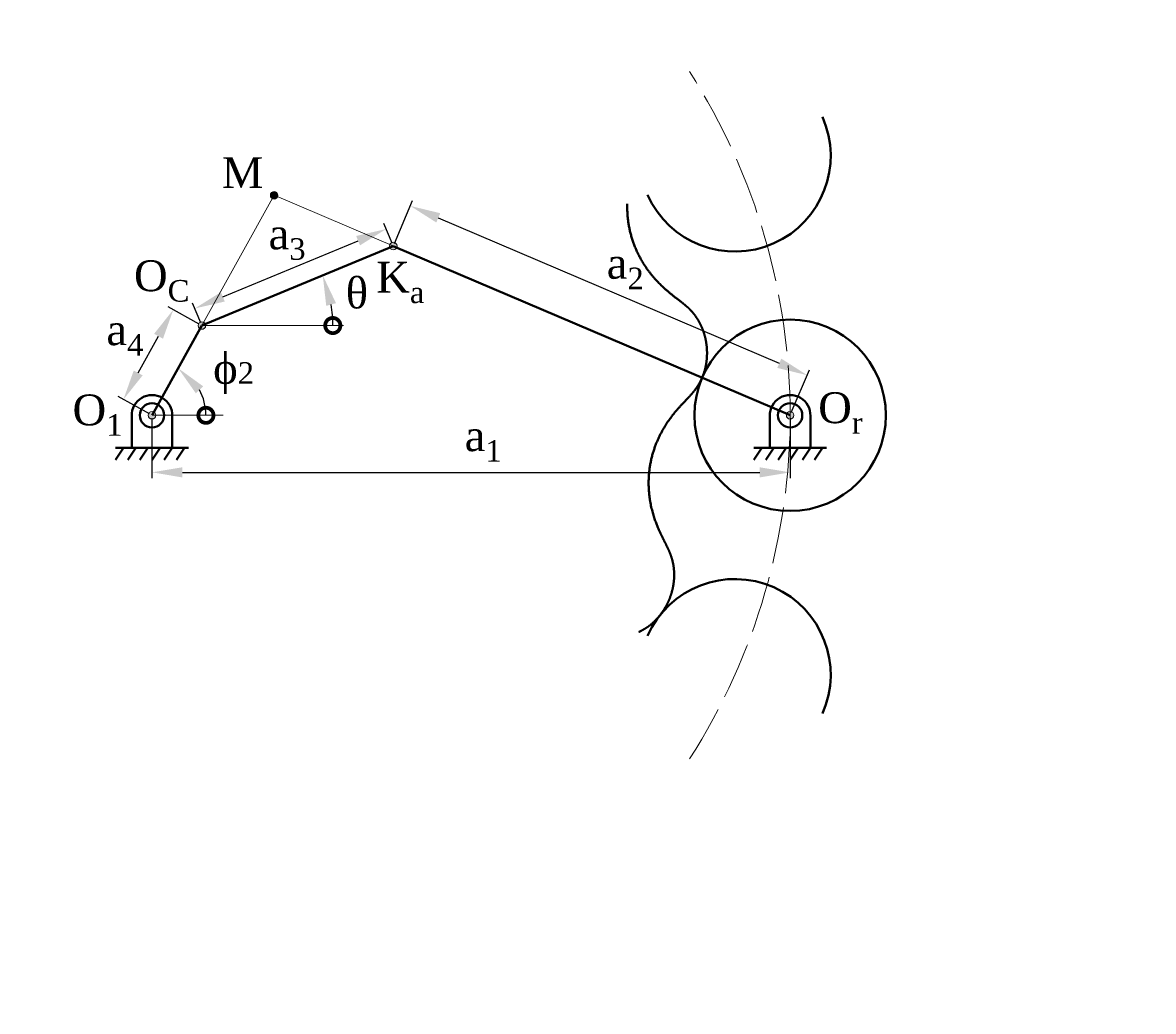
# Model space of a CAD drawing. Header units: millimetres. Extents: x -627 to 1823, y -1195 to 1759.
# Drawn here: x -106.7 to 131.5, y -224.9 to -16.5 of the extents above; entities that cross this region are included whole.
import ezdxf

# ---------------------------------------------------------------- set-up
doc = ezdxf.new("R2010")
doc.units = ezdxf.units.MM
doc.linetypes.add('ACAD_ISO02W100', pattern=[15, 12, -3])
doc.layers.add('DIM', color=7, linetype='Continuous', lineweight=20)
doc.layers.add('PROFILE', color=7, linetype='Continuous', lineweight=50)
doc.styles.get("Standard").update_dxf_attribs({"font": 'arial.ttf'})
doc.styles.add('可註解', font='arial.ttf')
doc.dimstyles.new('凸輪專題用', dxfattribs={"dimtxt": 2.5, "dimasz": 8, "dimexe": 1.25, "dimexo": 0.625, "dimtad": 1, "dimtxsty": 'Standard', "dimcen": 0, "dimadec": 0, "dimazin": 0, "dimtfac": 1, "dimtmove": 0, "dimatfit": 3, "dimfxl": 1, "dimarcsym": 0})

# ---------------------------------------------------------------- blocks, each defined once
blk = doc.blocks.new('_DotSmall')
at = {"color": 0, "linetype": 'ByBlock', "const_width": 0.5}
blk.add_lwpolyline([(-0.0625, 0, 1), (0.0625, 0, 1)], format="xyb", close=True, dxfattribs=at)
blk = doc.blocks.new('*D29')
at = {"layer": 'Defpoints', "color": 0, "transparency": 16777216}
for p in [(86.68, 418.82), (86.68, 418.82), (96.77, 417.93), (99.21, 418.82), (121.61, 409.4)]:
    blk.add_point(p, dxfattribs=at)
at = {"layer": 'DIM', "color": 0, "lineweight": -2, "transparency": 16777216}
for start, end in [(0, 22.7794), (344.9147, 0), (299.3559, 322.1353)]:
    blk.add_arc((86.68, 418.82), 10.13, start, end, dxfattribs=at)
at = {"layer": 'DIM', "color": 0, "transparency": 16777216}
blk.add_solid([(94.08, 412.9), (95.28, 412.3), (96.46, 416.18)], dxfattribs=at)
at = {"layer": 'DIM', "color": 0, "lineweight": -2, "transparency": 16777216, "xscale": 4, "yscale": 4, "zscale": 4, "rotation": 270}
blk.add_blockref('_DotSmall', (96.81, 418.82), dxfattribs=at)
blk = doc.blocks.new('*D42')
at = {"layer": 'Defpoints', "color": 0, "transparency": 16777216}
for p in [(-285.69, -96.96), (-295.19, -112.41), (-317.58, -123.62), (-317.58, -123.62), (-189.58, -123.62)]:
    blk.add_point(p, dxfattribs=at)
at = {"layer": 'DIM', "color": 0, "lineweight": -2, "transparency": 16777216}
blk.add_arc((-317.58, -123.62), 25.04, 0, 25.2136, dxfattribs=at)
at = {"layer": 'DIM', "color": 0, "transparency": 16777216}
blk.add_solid([(-295.82, -113.53), (-294.03, -112.38), (-298.37, -107.56)], dxfattribs=at)
at = {"layer": 'DIM', "color": 0, "lineweight": -2, "transparency": 16777216, "xscale": 6.4, "yscale": 6.4, "zscale": 6.4, "rotation": 270}
blk.add_blockref('_DotSmall', (-292.54, -123.62), dxfattribs=at)
blk = doc.blocks.new('*D65')
at = {"layer": 'Defpoints', "color": 0, "transparency": 16777216}
for p in [(-79.45, -99.29), (54.95, -99.29), (54.95, -111.31)]:
    blk.add_point(p, dxfattribs=at)
at = {"layer": 'DIM', "color": 0, "lineweight": -2, "transparency": 16777216}
for p, q in [((-79.45, -99.91), (-79.45, -112.56)), ((54.95, -99.91), (54.95, -112.56)), ((-73.05, -111.31), (48.55, -111.31))]:
    blk.add_line(p, q, dxfattribs=at)
at = {"layer": 'DIM', "color": 0, "transparency": 16777216}
for points in [[(-73.05, -110.24), (-73.05, -112.38), (-79.45, -111.31)], [(48.55, -110.24), (48.55, -112.38), (54.95, -111.31)]]:
    blk.add_solid(points, dxfattribs=at)
at = {"layer": 'DIM', "color": 0, "transparency": 16777216, "insert": (-12.25, -109.44), "char_height": 2.5, "width": 3.1075, "attachment_point": 5}
blk.add_mtext('{\\fTimes New Roman|b0|i0|c0|p18; }', dxfattribs=at)
blk = doc.blocks.new('*D68')
at = {"layer": 'Defpoints', "color": 0, "transparency": 16777216}
for p in [(-68.95, -80.37), (-70.83, -91.89), (-79.45, -99.29), (-79.45, -99.29), (-64.43, -99.29)]:
    blk.add_point(p, dxfattribs=at)
at = {"layer": 'DIM', "color": 0, "lineweight": -2, "transparency": 16777216}
blk.add_arc((-79.45, -99.29), 11.35, 0, 28.2337, dxfattribs=at)
at = {"layer": 'DIM', "color": 0, "transparency": 16777216}
blk.add_solid([(-70.2, -94.67), (-68.68, -93.17), (-73.94, -89.36)], dxfattribs=at)
at = {"layer": 'DIM', "color": 0, "lineweight": -2, "transparency": 16777216, "xscale": 6.4, "yscale": 6.4, "zscale": 6.4, "rotation": 270.0000000000001}
blk.add_blockref('_DotSmall', (-68.09, -99.29), dxfattribs=at)
blk = doc.blocks.new('*D90')
at = {"layer": 'Defpoints', "color": 0, "transparency": 16777216}
for p in [(-57.89, 123.9), (-75.16, 104.56), (-89.78, 97.24), (-89.78, 97.24), (38.22, 97.24)]:
    blk.add_point(p, dxfattribs=at)
at = {"layer": 'DIM', "color": 0, "lineweight": -2, "transparency": 16777216}
blk.add_arc((-89.78, 97.24), 16.35, 360, 17.3291, dxfattribs=at)
at = {"layer": 'DIM', "color": 0, "transparency": 16777216}
blk.add_solid([(-75.11, 101.6), (-73.23, 102.62), (-77.24, 107.73)], dxfattribs=at)
at = {"layer": 'DIM', "color": 0, "lineweight": -2, "transparency": 16777216, "xscale": 6.4, "yscale": 6.4, "zscale": 6.4, "rotation": 269.9999999999999}
blk.add_blockref('_DotSmall', (-73.43, 97.24), dxfattribs=at)
blk = doc.blocks.new('*D96')
at = {"layer": 'Defpoints', "color": 0, "transparency": 16777216}
for p in [(-65.55, -318.74), (-54.87, -324.1), (-78.01, -329.81), (-78.01, -329.81), (-50.62, -329.81)]:
    blk.add_point(p, dxfattribs=at)
at = {"layer": 'DIM', "color": 0, "lineweight": -2, "transparency": 16777216}
blk.add_line((-65.08, -318.32), (-59.26, -313.15), dxfattribs=at)
blk.add_arc((-78.01, -329.81), 23.83, 360, 26.1821, dxfattribs=at)
at = {"layer": 'DIM', "color": 0, "transparency": 16777216}
blk.add_solid([(-57.51, -319.89), (-55.74, -318.7), (-60.19, -313.98)], dxfattribs=at)
at = {"layer": 'DIM', "color": 0, "lineweight": -2, "transparency": 16777216, "xscale": 6.4, "yscale": 6.4, "zscale": 6.4, "rotation": 269.9999999999999}
blk.add_blockref('_DotSmall', (-54.18, -329.81), dxfattribs=at)
blk = doc.blocks.new('*D111')
at = {"layer": 'Defpoints', "color": 0, "transparency": 16777216}
for p in [(94.75, -292.76), (-78.01, -329.81), (-78.01, -329.81), (-64.29, -328.84), (-50.62, -329.81)]:
    blk.add_point(p, dxfattribs=at)
at = {"layer": 'DIM', "color": 0, "lineweight": -2, "transparency": 16777216}
for start, end in [(39.0115, 65.9197), (360, 12.1034), (333.0919, 360)]:
    blk.add_arc((-78.01, -329.81), 13.75, start, end, dxfattribs=at)
at = {"layer": 'DIM', "color": 0, "transparency": 16777216}
blk.add_solid([(-66.36, -320.69), (-68.28, -321.61), (-64.56, -326.93)], dxfattribs=at)
at = {"layer": 'DIM', "color": 0, "lineweight": -2, "transparency": 16777216, "xscale": 6.4, "yscale": 6.4, "zscale": 6.4, "rotation": 89.99999999999997}
blk.add_blockref('_DotSmall', (-64.26, -329.81), dxfattribs=at)
blk = doc.blocks.new('*D132')
at = {"layer": 'Defpoints', "color": 0, "transparency": 16777216}
for p in [(549.04, -148.42), (596.41, -185.47), (492.84, -195.41), (620.84, -195.41), (620.84, -195.41)]:
    blk.add_point(p, dxfattribs=at)
at = {"layer": 'DIM', "color": 0, "lineweight": -2, "transparency": 16777216}
blk.add_arc((620.84, -195.41), 26.37, 155.4977, 180, dxfattribs=at)
at = {"layer": 'DIM', "color": 0, "transparency": 16777216}
blk.add_solid([(596.26, -184.15), (597.43, -184.8), (598.78, -180.97)], dxfattribs=at)
at = {"layer": 'DIM', "color": 0, "lineweight": -2, "transparency": 16777216, "xscale": 4, "yscale": 4, "zscale": 4, "rotation": 270}
blk.add_blockref('_DotSmall', (594.47, -195.41), dxfattribs=at)
blk = doc.blocks.new('*D133')
at = {"layer": 'Defpoints', "color": 0, "transparency": 16777216}
for p in [(524.73, -168.75), (524.73, -168.75), (548.73, -168.75), (546.84, -170.69), (580.6, -183.81)]:
    blk.add_point(p, dxfattribs=at)
at = {"layer": 'PROFILE', "color": 0, "lineweight": -2, "transparency": 16777216}
blk.add_arc((524.73, -168.75), 22.2, 355.2537, 360, dxfattribs=at)
at = {"layer": 'PROFILE', "color": 0, "transparency": 16777216}
blk.add_solid([(547.5, -170.7), (546.19, -170.47), (546.16, -174.53)], dxfattribs=at)
at = {"layer": 'PROFILE', "color": 0, "lineweight": -2, "transparency": 16777216, "xscale": 4, "yscale": 4, "zscale": 4, "rotation": 89.99999999999993}
blk.add_blockref('_DotSmall', (546.92, -168.75), dxfattribs=at)
blk = doc.blocks.new('*D159')
at = {"layer": 'Defpoints', "color": 0, "transparency": 16777216}
for p in [(-285.69, -96.96), (-295.19, -112.41), (-317.58, -123.62), (-317.58, -123.62), (-189.58, -123.62)]:
    blk.add_point(p, dxfattribs=at)
at = {"layer": 'DIM', "color": 0, "lineweight": -2, "transparency": 16777216}
blk.add_arc((-317.58, -123.62), 25.04, 0, 25.2136, dxfattribs=at)
at = {"layer": 'DIM', "color": 0, "transparency": 16777216}
blk.add_solid([(-295.82, -113.53), (-294.03, -112.38), (-298.37, -107.56)], dxfattribs=at)
at = {"layer": 'DIM', "color": 0, "lineweight": -2, "transparency": 16777216, "xscale": 6.4, "yscale": 6.4, "zscale": 6.4, "rotation": 270}
blk.add_blockref('_DotSmall', (-292.54, -123.62), dxfattribs=at)
blk = doc.blocks.new('*D192')
at = {"layer": 'Defpoints', "color": 0, "transparency": 16777216}
for p in [(-28.64, -63.62), (-42.31, -73.21), (-68.95, -80.37), (-68.95, -80.37), (-39.09, -80.37)]:
    blk.add_point(p, dxfattribs=at)
at = {"layer": 'DIM', "color": 0, "lineweight": -2, "transparency": 16777216}
blk.add_arc((-68.95, -80.37), 27.58, 360, 9.2356, dxfattribs=at)
at = {"layer": 'DIM', "color": 0, "transparency": 16777216}
blk.add_solid([(-42.75, -76.23), (-40.7, -75.65), (-43.48, -69.79)], dxfattribs=at)
at = {"layer": 'DIM', "color": 0, "lineweight": -2, "transparency": 16777216, "xscale": 6.4, "yscale": 6.4, "zscale": 6.4, "rotation": 269.9999999999999}
blk.add_blockref('_DotSmall', (-41.37, -80.37), dxfattribs=at)
blk = doc.blocks.new('*D193')
at = {"layer": 'Defpoints', "color": 0, "transparency": 16777216}
for p in [(-74.96, -77.03), (-68.95, -80.37), (-79.45, -99.29)]:
    blk.add_point(p, dxfattribs=at)
at = {"layer": 'DIM', "color": 0, "lineweight": -2, "transparency": 16777216}
for p, q in [((-69.49, -80.07), (-76.06, -76.43)), ((-82.35, -90.35), (-78.07, -82.63)), ((-79.99, -98.98), (-86.55, -95.34))]:
    blk.add_line(p, q, dxfattribs=at)
at = {"layer": 'DIM', "color": 0, "transparency": 16777216}
for points in [[(-79, -82.11), (-77.13, -83.15), (-74.96, -77.03)], [(-83.29, -89.84), (-81.42, -90.87), (-85.46, -95.95)]]:
    blk.add_solid(points, dxfattribs=at)
blk = doc.blocks.new('*D194')
at = {"layer": 'Defpoints', "color": 0, "transparency": 16777216}
for p in [(-30.13, -60.03), (-28.64, -63.62), (-68.95, -80.37)]:
    blk.add_point(p, dxfattribs=at)
at = {"layer": 'DIM', "color": 0, "lineweight": -2, "transparency": 16777216}
for p, q in [((-28.88, -63.04), (-30.61, -58.88)), ((-64.53, -74.33), (-36.04, -62.49)), ((-69.19, -79.79), (-70.92, -75.63))]:
    blk.add_line(p, q, dxfattribs=at)
at = {"layer": 'DIM', "color": 0, "transparency": 16777216}
for points in [[(-36.45, -61.5), (-35.63, -63.47), (-30.13, -60.03)], [(-64.94, -73.34), (-64.12, -75.31), (-70.44, -76.78)]]:
    blk.add_solid(points, dxfattribs=at)
blk = doc.blocks.new('*D195')
at = {"layer": 'Defpoints', "color": 0, "transparency": 16777216}
for p in [(-28.64, -63.62), (58.56, -90.84), (54.95, -99.29)]:
    blk.add_point(p, dxfattribs=at)
at = {"layer": 'DIM', "color": 0, "lineweight": -2, "transparency": 16777216}
for p, q in [((-28.4, -63.05), (-24.55, -54.02)), ((-19.15, -57.68), (52.67, -88.33)), ((55.2, -98.71), (59.05, -89.69))]:
    blk.add_line(p, q, dxfattribs=at)
at = {"layer": 'DIM', "color": 0, "transparency": 16777216}
for points in [[(-18.73, -56.7), (-19.57, -58.66), (-25.04, -55.17)], [(53.09, -87.34), (52.25, -89.31), (58.56, -90.84)]]:
    blk.add_solid(points, dxfattribs=at)
blk = doc.blocks.new('*D198')
at = {"layer": 'Defpoints', "color": 0, "transparency": 16777216}
for p in [(40.03, -292.12), (-14.15, -309.74), (-58.88, -312.82), (-58.88, -312.82), (-11.22, -312.82)]:
    blk.add_point(p, dxfattribs=at)
at = {"layer": 'DIM', "color": 0, "lineweight": -2, "transparency": 16777216}
blk.add_arc((-58.88, -312.82), 44.83, 0, 3.6337, dxfattribs=at)
at = {"layer": 'DIM', "color": 0, "transparency": 16777216}
blk.add_solid([(-15.19, -310.12), (-13.08, -309.83), (-15, -303.63)], dxfattribs=at)
at = {"layer": 'DIM', "color": 0, "lineweight": -2, "transparency": 16777216, "xscale": 6.4, "yscale": 6.4, "zscale": 6.4, "rotation": 270.0000000000001}
blk.add_blockref('_DotSmall', (-14.04, -312.82), dxfattribs=at)

msp = doc.modelspace()

# ---------------------------------------------------------------- hatches: boundary and pattern name
at = {"layer": 'DIM'}
h = msp.add_hatch(color=256, dxfattribs=at)
h.dxf.hatch_style = 1
h.paths.add_polyline_path([(-54.519, -52.922, 0.3021948), (-54.028, -53.66), (-53.719, -52.922), (-52.983, -53.236, 0.1011605), (-52.919, -52.922, 1)])
h.paths.add_polyline_path([(-52.983, -53.236), (-53.719, -52.922), (-54.028, -53.66, 0.4123548)])
at = {"layer": 'PROFILE'}
h = msp.add_hatch(color=256, dxfattribs=at)
h.dxf.hatch_style = 1
h.paths.add_polyline_path([(-78.646, -99.288), (-79.446, -99.288), (-79.058, -98.588, 0.5716922), (-80.246, -99.288, 1)])
h.paths.add_polyline_path([(-79.058, -98.588), (-79.446, -99.288), (-78.646, -99.288, 0.2725138)], flags=17)
h.paths.add_polyline_path([(-68.56, -79.669, 0.5716922), (-69.748, -80.369, 0.2725138), (-69.336, -81.068), (-68.948, -80.369)])
h.paths.add_polyline_path([(-68.148, -80.369), (-68.948, -80.369), (-69.336, -81.068, 0.5716922)])
h.paths.add_polyline_path([(-68.209, -80.062), (-68.948, -80.369), (-68.148, -80.369, 0.0987651)])
h.paths.add_polyline_path([(-68.56, -79.669), (-68.948, -80.369), (-68.209, -80.062, 0.1691949)])
h.paths.add_polyline_path([(-29.377, -63.308), (-27.905, -63.936, 0.1011605), (-27.841, -63.622, 0.8162656)])
h.paths.add_polyline_path([(-29.377, -63.308, 0.1011605), (-29.441, -63.622, 0.0987651), (-29.38, -63.929), (-28.641, -63.622)])
h.paths.add_polyline_path([(-28.641, -63.622), (-29.38, -63.929, 0.6639721), (-27.905, -63.936)])
h.paths.add_polyline_path([(54.954, -99.288), (54.218, -98.974, 0.1011605), (54.154, -99.288, 0.4133421), (54.951, -100.088, 0.0014881)])
h.paths.add_polyline_path([(54.951, -98.488, -0.0029762), (54.951, -100.088, 0.4150855), (55.754, -99.288, 0.4150855)])
h.paths.add_polyline_path([(54.951, -98.488, 0.299652), (54.218, -98.974), (54.954, -99.288, 0.0014881)])

# ---------------------------------------------------------------- linework, layer by layer
at = {"layer": 'DIM'}
for p, q in [((-68.948, -80.369), (-53.719, -52.922)), ((-27.905, -63.936), (-53.719, -52.922)), ((-68.948, -80.369), (-39.092, -80.369)), ((54.954, -99.288), (36.411, -91.377)), ((-79.446, -99.288), (-64.431, -99.288))]:
    msp.add_line(p, q, dxfattribs=at)
for centre in [(-53.719, -52.922), (-28.641, -63.622), (-68.948, -80.369), (-79.446, -99.288), (54.954, -99.288)]:
    msp.add_circle(centre, 0.8, dxfattribs=at)
at = {"layer": 'DIM', "linetype": 'ACAD_ISO02W100'}
msp.add_arc((-79.446, -99.288), 134.4, 327.39756, 32.60244, dxfattribs=at)
at = {"layer": 'PROFILE'}
for p, q in [((-68.948, -80.369), (-28.641, -63.622)), ((54.954, -99.288), (-28.641, -63.622)), ((-79.446, -99.288), (-68.948, -80.369)), ((-83.713, -99.288), (-83.713, -106.115)), ((-75.179, -106.115), (-75.179, -99.288)), ((50.687, -99.288), (50.687, -106.115)), ((59.221, -106.115), (59.221, -99.288)), ((-87.126, -106.115), (-71.766, -106.115)), ((-85.425, -106.115), (-87.104, -108.642)), ((-82.865, -106.115), (-84.544, -108.642)), ((-80.305, -106.115), (-81.984, -108.642)), ((-77.745, -106.115), (-79.424, -108.642)), ((-75.185, -106.115), (-76.864, -108.642)), ((-72.625, -106.115), (-74.304, -108.642)), ((47.274, -106.115), (62.634, -106.115)), ((48.975, -106.115), (47.296, -108.642)), ((51.535, -106.115), (49.856, -108.642)), ((54.095, -106.115), (52.416, -108.642)), ((56.655, -106.115), (54.976, -108.642)), ((59.215, -106.115), (57.536, -108.642)), ((61.775, -106.115), (60.096, -108.642))]:
    msp.add_line(p, q, dxfattribs=at)
for centre, radius in [((54.954, -99.288), 20.16), ((-79.446, -99.288), 2.56), ((54.954, -99.288), 2.56)]:
    msp.add_circle(centre, radius, dxfattribs=at)
for centre, radius, start, end in [((43.334, -44.622), 20.16, 204, 24), ((-79.446, -99.288), 4.267, 358.13818, 181.86182), ((54.954, -99.288), 4.267, 358.13818, 181.86182), ((43.334, -153.953), 20.16, 336, 156)]:
    msp.add_arc(centre, radius, start, end, dxfattribs=at)
msp.add_open_spline([(20.648, -54.723), (20.647, -54.744), (20.641, -54.999), (20.637, -55.501), (20.654, -56.238), (20.697, -57.003), (20.768, -57.793), (20.87, -58.604), (21.005, -59.43), (21.174, -60.267), (21.378, -61.107), (21.616, -61.945), (21.887, -62.774), (22.187, -63.587), (22.516, -64.379), (22.867, -65.144), (23.239, -65.879), (23.625, -66.58), (24.022, -67.245), (24.425, -67.873), (24.83, -68.461), (25.234, -69.012), (25.633, -69.525), (26.024, -70.002), (26.406, -70.444), (26.776, -70.854), (27.133, -71.233), (27.476, -71.583), (27.805, -71.906), (28.119, -72.205), (28.418, -72.482), (28.703, -72.738), (28.974, -72.975), (29.23, -73.195), (29.473, -73.4), (29.703, -73.59), (29.921, -73.767), (30.127, -73.933), (30.323, -74.088), (30.508, -74.234), (30.683, -74.371), (30.849, -74.5), (31.007, -74.622), (31.157, -74.737), (31.3, -74.847), (31.436, -74.952), (31.566, -75.051), (31.69, -75.147), (31.808, -75.238), (31.922, -75.327), (32.032, -75.412), (32.137, -75.494), (32.238, -75.574), (32.337, -75.652), (32.431, -75.728), (32.524, -75.802), (32.613, -75.875), (32.7, -75.947), (32.785, -76.018), (32.869, -76.088), (32.95, -76.157), (33.03, -76.226), (33.108, -76.294), (33.186, -76.363), (33.262, -76.431), (33.337, -76.499), (33.412, -76.568), (33.485, -76.636), (33.559, -76.706), (33.631, -76.775), (33.703, -76.846), (33.774, -76.917), (33.846, -76.989), (33.917, -77.061), (33.987, -77.135), (34.057, -77.209), (34.127, -77.285), (34.197, -77.362), (34.267, -77.44), (34.337, -77.519), (34.406, -77.599), (34.476, -77.681), (34.545, -77.764), (34.614, -77.849), (34.683, -77.935), (34.752, -78.023), (34.82, -78.112), (34.889, -78.202), (34.957, -78.295), (35.025, -78.389), (35.093, -78.484), (35.16, -78.581), (35.227, -78.68), (35.294, -78.781), (35.361, -78.883), (35.427, -78.987), (35.493, -79.092), (35.558, -79.199), (35.623, -79.308), (35.687, -79.419), (35.751, -79.531), (35.814, -79.645), (35.877, -79.761), (35.938, -79.879), (35.999, -79.998), (36.06, -80.118), (36.119, -80.241), (36.178, -80.365), (36.236, -80.49), (36.293, -80.617), (36.349, -80.746), (36.404, -80.876), (36.457, -81.008), (36.51, -81.141), (36.562, -81.275), (36.612, -81.411), (36.662, -81.548), (36.71, -81.687), (36.757, -81.827), (36.802, -81.968), (36.847, -82.11), (36.889, -82.253), (36.931, -82.398), (36.971, -82.544), (37.01, -82.69), (37.047, -82.838), (37.082, -82.986), (37.116, -83.136), (37.149, -83.286), (37.18, -83.437), (37.209, -83.589), (37.237, -83.741), (37.263, -83.894), (37.287, -84.048), (37.31, -84.202), (37.331, -84.357), (37.35, -84.512), (37.368, -84.667), (37.384, -84.822), (37.398, -84.978), (37.411, -85.134), (37.421, -85.29), (37.43, -85.447), (37.438, -85.603), (37.443, -85.759), (37.447, -85.915), (37.449, -86.071), (37.449, -86.227), (37.448, -86.382), (37.444, -86.537), (37.44, -86.692), (37.433, -86.846), (37.425, -87), (37.415, -87.153), (37.403, -87.305), (37.39, -87.457), (37.375, -87.608), (37.359, -87.759), (37.341, -87.908), (37.321, -88.057), (37.3, -88.205), (37.277, -88.352), (37.253, -88.497), (37.227, -88.642), (37.2, -88.786), (37.172, -88.928), (37.142, -89.07), (37.111, -89.21), (37.079, -89.349), (37.045, -89.486), (37.01, -89.623), (36.974, -89.758), (36.937, -89.891), (36.898, -90.023), (36.859, -90.154), (36.818, -90.283), (36.776, -90.411), (36.734, -90.537), (36.69, -90.662), (36.646, -90.785), (36.601, -90.906), (36.554, -91.026), (36.508, -91.144), (36.46, -91.261), (36.411, -91.376), (36.362, -91.49), (36.313, -91.602), (36.262, -91.712), (36.211, -91.821), (36.16, -91.928), (36.108, -92.033), (36.055, -92.137), (36.002, -92.239), (35.949, -92.34), (35.895, -92.439), (35.84, -92.537), (35.786, -92.633), (35.731, -92.728), (35.675, -92.822), (35.619, -92.914), (35.563, -93.005), (35.507, -93.094), (35.45, -93.182), (35.393, -93.269), (35.335, -93.355), (35.278, -93.44), (35.219, -93.524), (35.161, -93.607), (35.102, -93.69), (35.042, -93.771), (34.982, -93.852), (34.921, -93.932), (34.86, -94.012), (34.798, -94.091), (34.736, -94.171), (34.672, -94.25), (34.608, -94.329), (34.542, -94.408), (34.476, -94.488), (34.408, -94.568), (34.339, -94.649), (34.268, -94.73), (34.196, -94.813), (34.121, -94.896), (34.045, -94.981), (33.967, -95.068), (33.886, -95.157), (33.802, -95.248), (33.715, -95.341), (33.625, -95.438), (33.532, -95.537), (33.435, -95.64), (33.334, -95.747), (33.228, -95.859), (33.117, -95.975), (33.001, -96.097), (32.88, -96.224), (32.752, -96.359), (32.618, -96.5), (32.476, -96.649), (32.328, -96.808), (32.171, -96.976), (32.005, -97.154), (31.831, -97.344), (31.647, -97.547), (31.454, -97.764), (31.25, -97.997), (31.035, -98.246), (30.809, -98.514), (30.572, -98.801), (30.324, -99.111), (30.064, -99.444), (29.793, -99.803), (29.512, -100.189), (29.222, -100.605), (28.922, -101.053), (28.616, -101.534), (28.304, -102.05), (27.989, -102.602), (27.675, -103.192), (27.363, -103.82), (27.057, -104.486), (26.762, -105.188), (26.481, -105.926), (26.218, -106.697), (25.977, -107.496), (25.763, -108.32), (25.578, -109.164), (25.424, -110.02), (25.303, -110.884), (25.217, -111.747), (25.164, -112.605), (25.144, -113.449), (25.155, -114.276), (25.195, -115.079), (25.261, -115.854), (25.349, -116.599), (25.456, -117.31), (25.579, -117.986), (25.714, -118.627), (25.859, -119.232), (26.01, -119.801), (26.165, -120.335), (26.323, -120.836), (26.48, -121.305), (26.636, -121.743), (26.79, -122.153), (26.94, -122.536), (27.086, -122.893), (27.228, -123.228), (27.364, -123.54), (27.495, -123.832), (27.621, -124.106), (27.741, -124.363), (27.855, -124.604), (27.965, -124.831), (28.069, -125.044), (28.168, -125.245), (28.263, -125.435), (28.353, -125.615), (28.438, -125.785), (28.52, -125.947), (28.598, -126.101), (28.672, -126.248), (28.743, -126.389), (28.81, -126.524), (28.875, -126.653), (28.937, -126.778), (28.996, -126.899), (29.054, -127.015), (29.108, -127.129), (29.161, -127.239), (29.212, -127.346), (29.262, -127.451), (29.309, -127.554), (29.355, -127.654), (29.4, -127.754), (29.444, -127.852), (29.486, -127.948), (29.527, -128.044), (29.567, -128.14), (29.607, -128.234), (29.645, -128.328), (29.682, -128.422), (29.719, -128.516), (29.755, -128.61), (29.79, -128.705), (29.824, -128.799), (29.858, -128.894), (29.891, -128.99), (29.924, -129.086), (29.955, -129.183), (29.986, -129.28), (30.017, -129.379), (30.047, -129.478), (30.076, -129.578), (30.104, -129.68), (30.132, -129.782), (30.159, -129.886), (30.185, -129.991), (30.211, -130.097), (30.236, -130.204), (30.26, -130.313), (30.283, -130.422), (30.306, -130.534), (30.327, -130.646), (30.348, -130.76), (30.368, -130.875), (30.387, -130.992), (30.404, -131.11), (30.421, -131.229), (30.437, -131.35), (30.452, -131.472), (30.465, -131.596), (30.478, -131.72), (30.489, -131.846), (30.499, -131.974), (30.508, -132.103), (30.516, -132.233), (30.522, -132.364), (30.527, -132.496), (30.53, -132.63), (30.533, -132.765), (30.533, -132.9), (30.533, -133.037), (30.53, -133.175), (30.527, -133.314), (30.522, -133.454), (30.515, -133.595), (30.507, -133.737), (30.497, -133.88), (30.485, -134.023), (30.472, -134.168), (30.457, -134.313), (30.44, -134.458), (30.422, -134.604), (30.402, -134.751), (30.381, -134.899), (30.357, -135.046), (30.332, -135.194), (30.305, -135.343), (30.277, -135.492), (30.246, -135.641), (30.214, -135.79), (30.18, -135.94), (30.145, -136.089), (30.107, -136.239), (30.068, -136.388), (30.027, -136.537), (29.985, -136.687), (29.94, -136.836), (29.894, -136.984), (29.846, -137.133), (29.797, -137.281), (29.745, -137.429), (29.693, -137.576), (29.638, -137.722), (29.582, -137.868), (29.524, -138.014), (29.464, -138.159), (29.403, -138.303), (29.341, -138.446), (29.277, -138.588), (29.211, -138.73), (29.144, -138.87), (29.075, -139.01), (29.005, -139.148), (28.934, -139.285), (28.862, -139.422), (28.788, -139.557), (28.712, -139.691), (28.636, -139.823), (28.558, -139.954), (28.479, -140.084), (28.399, -140.213), (28.318, -140.34), (28.236, -140.466), (28.153, -140.59), (28.069, -140.713), (27.984, -140.834), (27.899, -140.953), (27.812, -141.071), (27.725, -141.188), (27.637, -141.302), (27.548, -141.415), (27.459, -141.527), (27.369, -141.636), (27.278, -141.744), (27.187, -141.85), (27.096, -141.954), (27.004, -142.057), (26.911, -142.158), (26.819, -142.257), (26.726, -142.354), (26.633, -142.45), (26.54, -142.543), (26.446, -142.635), (26.353, -142.725), (26.259, -142.814), (26.166, -142.9), (26.072, -142.985), (25.978, -143.068), (25.885, -143.149), (25.791, -143.228), (25.698, -143.306), (25.605, -143.382), (25.512, -143.457), (25.419, -143.529), (25.327, -143.6), (25.235, -143.67), (25.143, -143.737), (25.051, -143.804), (24.96, -143.868), (24.869, -143.932), (24.778, -143.993), (24.687, -144.054), (24.597, -144.113), (24.507, -144.17), (24.417, -144.227), (24.328, -144.282), (24.239, -144.336), (24.149, -144.388), (24.061, -144.44), (23.972, -144.491), (23.883, -144.54), (23.794, -144.589), (23.705, -144.636), (23.616, -144.683), (23.526, -144.729), (23.437, -144.775), (23.346, -144.82), (23.256, -144.864), (23.171, -144.904), (23.117, -144.93), (23.093, -144.941)], degree=3, knots=[30.6290664, 30.6290664, 30.6290664, 30.6290664, 30.6673636, 31.1086068, 31.569456, 32.0488227, 32.5452074, 33.0566894, 33.5809425, 34.1152707, 34.6566698, 35.2019072, 35.7476291, 36.2904621, 36.827128, 37.3545502, 37.8699359, 38.370848, 38.8552487, 39.3215165, 39.7684496, 40.195239, 40.6014408, 40.9869315, 41.3518626, 41.6966092, 42.0217298, 42.3279204, 42.6159771, 42.886765, 43.1411915, 43.3801826, 43.6046664, 43.8155585, 44.0137532, 44.2001142, 44.3754711, 44.5406125, 44.6962904, 44.8432118, 44.9820454, 45.1134183, 45.2379181, 45.3560942, 45.4684622, 45.575501, 45.6776573, 45.7753486, 45.8689634, 45.9588629, 46.0453825, 46.128836, 46.2095147, 46.2876883, 46.3636102, 46.437513, 46.5096156, 46.5801202, 46.6492156, 46.7170759, 46.7838656, 46.8497357, 46.9148268, 46.9792697, 47.0431868, 47.1066901, 47.1698851, 47.2328695, 47.2957335, 47.3585608, 47.4214289, 47.4844098, 47.5475699, 47.6109714, 47.6746692, 47.7387174, 47.8031625, 47.8680485, 47.9334163, 47.9993029, 48.0657412, 48.1327619, 48.2003918, 48.2686564, 48.3375764, 48.4071726, 48.4774618, 48.5484586, 48.6201759, 48.6926254, 48.7658144, 48.8397511, 48.9144415, 48.9898881, 49.0660939, 49.1430595, 49.2207851, 49.2992676, 49.3785049, 49.4584923, 49.5392236, 49.620693, 49.7028933, 49.7858154, 49.8694497, 49.9537858, 50.0388123, 50.1245179, 50.2108887, 50.2979118, 50.3855731, 50.4738575, 50.5627488, 50.6522313, 50.7422883, 50.8329027, 50.9240564, 51.0157311, 51.1079086, 51.2005689, 51.2936928, 51.3872602, 51.4812509, 51.5756435, 51.6704181, 51.7655529, 51.8610258, 51.9568161, 52.0529006, 52.1492571, 52.245863, 52.3426963, 52.4397334, 52.5369515, 52.6343271, 52.7318372, 52.8294589, 52.9271676, 53.0249406, 53.1227545, 53.2205848, 53.3184084, 53.4162016, 53.5139408, 53.6116025, 53.7091633, 53.8065998, 53.903888, 54.0010055, 54.0979291, 54.1946353, 54.2911014, 54.3873055, 54.4832238, 54.5788355, 54.6741184, 54.7690493, 54.8636087, 54.9577744, 55.0515258, 55.1448422, 55.2377034, 55.3300901, 55.4219825, 55.5133621, 55.6042093, 55.6945079, 55.7842386, 55.8733856, 55.9619319, 56.0498614, 56.1371601, 56.2238123, 56.3098044, 56.3951237, 56.4797572, 56.5636935, 56.6469221, 56.7294324, 56.8112162, 56.892265, 56.972572, 57.0521313, 57.1309377, 57.2089881, 57.2862796, 57.362811, 57.4385826, 57.513597, 57.5878557, 57.6613648, 57.7341298, 57.8061597, 57.8774641, 57.9480548, 58.017946, 58.0871537, 58.1556966, 58.2235959, 58.2908738, 58.3575586, 58.4236773, 58.4892633, 58.5543513, 58.6189803, 58.6831932, 58.7470346, 58.8105565, 58.8738129, 58.9368625, 58.9997704, 59.0626066, 59.1254443, 59.1883662, 59.2514599, 59.3148186, 59.3785448, 59.4427485, 59.5075462, 59.5730657, 59.639443, 59.7068258, 59.7753715, 59.8452494, 59.9166433, 59.9897487, 60.0647777, 60.1419563, 60.2215295, 60.3037595, 60.3889281, 60.477339, 60.5693188, 60.6652171, 60.7654107, 60.8703043, 60.9803311, 61.0959575, 61.2176816, 61.3460391, 61.4816009, 61.6249768, 61.7768173, 61.9378133, 62.108698, 62.2902431, 62.4832625, 62.6886052, 62.9071534, 63.1398135, 63.3875113, 63.6511741, 63.9317211, 64.2300379, 64.5469536, 64.8832119, 65.2394349, 65.616081, 66.0134051, 66.4314059, 66.869783, 67.3278882, 67.8046913, 68.2987526, 68.8082113, 69.3307971, 69.8638635, 70.4044454, 70.9493392, 71.4951988, 72.0386479, 72.5763901, 73.1053108, 73.6225742, 74.1256881, 74.6125565, 75.0814983, 75.5312516, 75.9609537, 76.3701114, 76.7585579, 77.1264072, 77.4740071, 77.8018916, 78.1107392, 78.4013348, 78.6745355, 78.9312424, 79.1723816, 79.3988811, 79.6116605, 79.8116148, 79.9996155, 80.1764941, 80.3430488, 80.5000337, 80.6481646, 80.7881144, 80.9205161, 81.0459627, 81.1650102, 81.2781781, 81.3859497, 81.4887776, 81.5870824, 81.6812566, 81.7716653, 81.8586483, 81.9425216, 82.0235798, 82.1020955, 82.1783237, 82.2525016, 82.3248488, 82.3955699, 82.4648554, 82.5328818, 82.5998155, 82.665808, 82.7310015, 82.79553, 82.8595149, 82.9230705, 82.9863038, 83.0493122, 83.112188, 83.1750159, 83.2378734, 83.3008343, 83.3639647, 83.4273276, 83.4909805, 83.5549755, 83.6193606, 83.6841818, 83.749479, 83.8152887, 83.8816466, 83.9485821, 84.0161232, 84.0842955, 84.1531211, 84.2226196, 84.2928084, 84.3637035, 84.4353171, 84.5076613, 84.5807442, 84.6545741, 84.7291562, 84.804495, 84.8805919, 84.9574491, 85.0350658, 85.1134407, 85.19257, 85.2724507, 85.3530761, 85.4344411, 85.5165378, 85.5993567, 85.6828895, 85.7671262, 85.8520553, 85.9376647, 86.0239408, 86.1108719, 86.198443, 86.2866391, 86.3754444, 86.4648433, 86.5548201, 86.6453557, 86.7364331, 86.828035, 86.9201411, 87.0127338, 87.105793, 87.199298, 87.2932294, 87.3875665, 87.4822877, 87.5773726, 87.6727986, 87.7685446, 87.8645877, 87.9609068, 88.0574791, 88.1542807, 88.2512903, 88.3484838, 88.4458387, 88.543331, 88.6409383, 88.7386362, 88.8364016, 88.9342108, 89.0320396, 89.1298659, 89.2276653, 89.3254135, 89.4230875, 89.5206646, 89.6181198, 89.7154309, 89.8125745, 89.9095266, 90.0062651, 90.1027672, 90.1990097, 90.2949706, 90.390628, 90.4859582, 90.5809418, 90.675555, 90.7697787, 90.86359, 90.9569698, 91.0498975, 91.1423532, 91.234317, 91.3257709, 91.4166957, 91.5070731, 91.5968866, 91.6861177, 91.7747506, 91.8627697, 91.9501594, 92.0369049, 92.1229919, 92.2084084, 92.2931402, 92.377177, 92.4605074, 92.5431206, 92.6250089, 92.7061634, 92.7865765, 92.866243, 92.9451572, 93.0233153, 93.1007151, 93.1773557, 93.2532356, 93.3283578, 93.4027244, 93.4763406, 93.5492112, 93.6213456, 93.6927529, 93.7634445, 93.8334346, 93.9027391, 93.9713756, 94.0393656, 94.1067313, 94.1734982, 94.2396964, 94.3053566, 94.3705135, 94.4352054, 94.4994749, 94.5633662, 94.6269309, 94.6902215, 94.7532968, 94.8162214, 94.8790627, 94.9418953, 95.0048006, 95.0678634, 95.1311787, 95.1806132, 95.1806132, 95.1806132, 95.1806132], dxfattribs=at)

# ---------------------------------------------------------------- texts
at = {"layer": 'DIM', "char_height": 6.5, "attachment_point": 1}
for s, width, insert in [('{\\fTimes New Roman|b0|i0|c0|p18;M}', 4.05447, (-64.737, -44.898)), ('\\A1;{\\fTimes New Roman|b0|i0|c0|p18;a\\H0.7x;\\S^ 3;}', 0.47977, (-54.896, -57.811)), ('\\A1;{\\fTimes New Roman|b0|i0|c0|p18;a\\H0.7x;\\S^ 2;}', 0.47977, (16.324, -64.006)), ('\\A1;{\\fTimes New Roman|b0|i0|c0|p18;K\\H0.7x;\\S^ a;}', 4.05447, (-32.223, -66.938)), ('{\\fTimes New Roman|b0|i0|c0|p18;θ}', 1.2514, (-38.642, -70.264)), ('\\A1;{\\fTimes New Roman|b0|i0|c0|p18;a\\H0.7x;\\S^ 4;}', 4, (-89.053, -78.006)), ('{\\fTimes New Roman|b0|i0|c0|p18;ϕ\\A1;\\H0.7x;\\S^ 2;}', 7.13288, (-66.566, -86.152)), ('\\A1;{\\fTimes New Roman|b0|i0|c0|p18;O\\H0.7x;\\S^ r;}', 2.57926, (60.864, -94.432)), ('\\A1;{\\fTimes New Roman|b0|i0|c0|p18;a\\H0.7x;\\S^ 1;}', 4, (-13.591, -100.341))]:
    msp.add_mtext_dynamic_manual_height_columns(s, width=width, gutter_width=20, heights=[0], dxfattribs=dict(at, insert=insert))
at = {"layer": 'DIM', "char_height": 6.5, "attachment_point": 1, "style": '可註解'}
for s, insert in [('\\A1;{\\fTimes New Roman|b0|i0|c0|p18;O\\H0.7x;\\S^ C;}', (-83.238, -66.623)), ('\\A1;{\\fTimes New Roman|b0|i0|c0|p18;O\\H0.7x;\\S^ 1;}', (-96.185, -94.898))]:
    msp.add_mtext(s, dxfattribs=dict(at, insert=insert))

# ---------------------------------------------------------------- dimensions: what is measured, and where the dimension line sits
at = {"layer": 'DIM'}
for base, line1, line2, override, picture, middle in [((96.773, 417.928), ((86.685, 418.816), (99.212, 418.816)), ((86.685, 418.816), (121.609, 409.402)), {"dimasz": 4, "dimblk2": 'DotSmall', "dimsah": 1}, '*D29', (427.015, -41.077)), ((-75.159, 104.562), ((-89.783, 97.24), (38.217, 97.24)), ((-89.783, 97.24), (-57.894, 123.899)), {"dimasz": 6.4, "dimblk1": 'DotSmall', "dimsah": 1}, '*D90', (-123.93, -34.976)), ((-14.151, -309.737), ((-58.879, -312.817), (40.028, -292.119)), ((-58.879, -312.817), (-11.22, -312.817)), {"dimasz": 6.4, "dimblk1": 'DotSmall', "dimsah": 1}, '*D198', (304.93, -45.941)), ((-42.315, -73.212), ((-68.948, -80.369), (-28.641, -63.622)), ((-68.948, -80.369), (-39.092, -80.369)), {"dimasz": 6.4, "dimblk1": 'DotSmall', "dimsah": 1}, '*D192', (62.938, -55.863)), ((-70.832, -91.892), ((-79.446, -99.288), (-64.431, -99.288)), ((-79.446, -99.288), (-68.948, -80.369)), {"dimasz": 6.4, "dimblk1": 'DotSmall', "dimsah": 1}, '*D68', (43.25, -107.66)), ((-295.19, -112.407), ((-317.582, -123.619), (-189.582, -123.619)), ((-317.582, -123.619), (-285.694, -96.96)), {"dimasz": 6.4, "dimblk1": 'DotSmall', "dimsah": 1}, '*D42', (4.952, -315.829)), ((-295.19, -112.407), ((-317.582, -123.619), (-189.582, -123.619)), ((-317.582, -123.619), (-285.694, -96.96)), {"dimasz": 6.4, "dimblk1": 'DotSmall', "dimsah": 1}, '*D159', (4.952, -315.829)), ((-64.289, -328.843), ((94.754, -292.762), (-78.009, -329.81)), ((-78.009, -329.81), (-50.62, -329.81)), {"dimasz": 6.4, "dimblk1": 'DotSmall', "dimsah": 1}, '*D111', (319.052, -98.609)), ((596.415, -185.474), ((549.041, -148.421), (620.837, -195.408)), ((492.837, -195.408), (620.837, -195.408)), {"dimasz": 4, "dimblk2": 'DotSmall', "dimsah": 1}, '*D132', (-12.422, -624.546)), ((-54.871, -324.096), ((-78.009, -329.81), (-65.545, -318.739)), ((-78.009, -329.81), (-50.62, -329.81)), {"dimasz": 6.4, "dimblk1": 'DotSmall', "dimsah": 1}, '*D96', (283.238, -166.394))]:
    dim = msp.add_angular_dim_2l(base=base, line1=line1, line2=line2, text=' ', dimstyle='凸輪專題用', override=override, dxfattribs=at)
    dim.commit()
    dim.dimension.update_dxf_attribs({"geometry": picture, "text_midpoint": middle})
for p1, p2, distance, picture, middle in [((-28.641, -63.622), (54.954, -99.288), 9.188, '*D195', (16.762, -73.004)), ((-68.948, -80.369), (-28.641, -63.622), 3.885, '*D194', (-50.285, -68.407))]:
    dim = msp.add_aligned_dim(p1=p1, p2=p2, distance=distance, text=' ', dimstyle='凸輪專題用', override={"dimasz": 6.4}, dxfattribs=at)
    dim.commit()
    dim.dimension.update_dxf_attribs({"geometry": picture, "text_midpoint": middle})
dim = msp.add_linear_dim(base=(-74.962, -77.032), p1=(-79.446, -99.288), p2=(-68.948, -80.369), angle=60.97494, text=' ', dimstyle='凸輪專題用', override={"dimasz": 6.4}, dxfattribs=at)
dim.commit()
dim.dimension.update_dxf_attribs({"geometry": '*D193', "text_midpoint": (-80.379, -86.793), "dimtype": 161})
dim = msp.add_linear_dim(base=(54.954, -111.311), p1=(-79.446, -99.288), p2=(54.954, -99.288), text='{\\fTimes New Roman|b0|i0|c0|p18; }', dimstyle='凸輪專題用', override={"dimasz": 6.4}, dxfattribs=at)
dim.commit()
dim.dimension.update_dxf_attribs({"geometry": '*D65', "text_midpoint": (-12.246, -109.436)})
at = {"layer": 'PROFILE'}
dim = msp.add_angular_dim_2l(base=(546.837, -170.695), line1=((524.725, -168.749), (580.604, -183.811)), line2=((524.725, -168.749), (548.733, -168.749)), text=' ', dimstyle='凸輪專題用', override={"dimasz": 4, "dimblk2": 'DotSmall', "dimsah": 1}, dxfattribs=at)
dim.commit()
dim.dimension.update_dxf_attribs({"geometry": '*D133', "text_midpoint": (-99.385, -564.511)})

doc.saveas('drawing.dxf')
